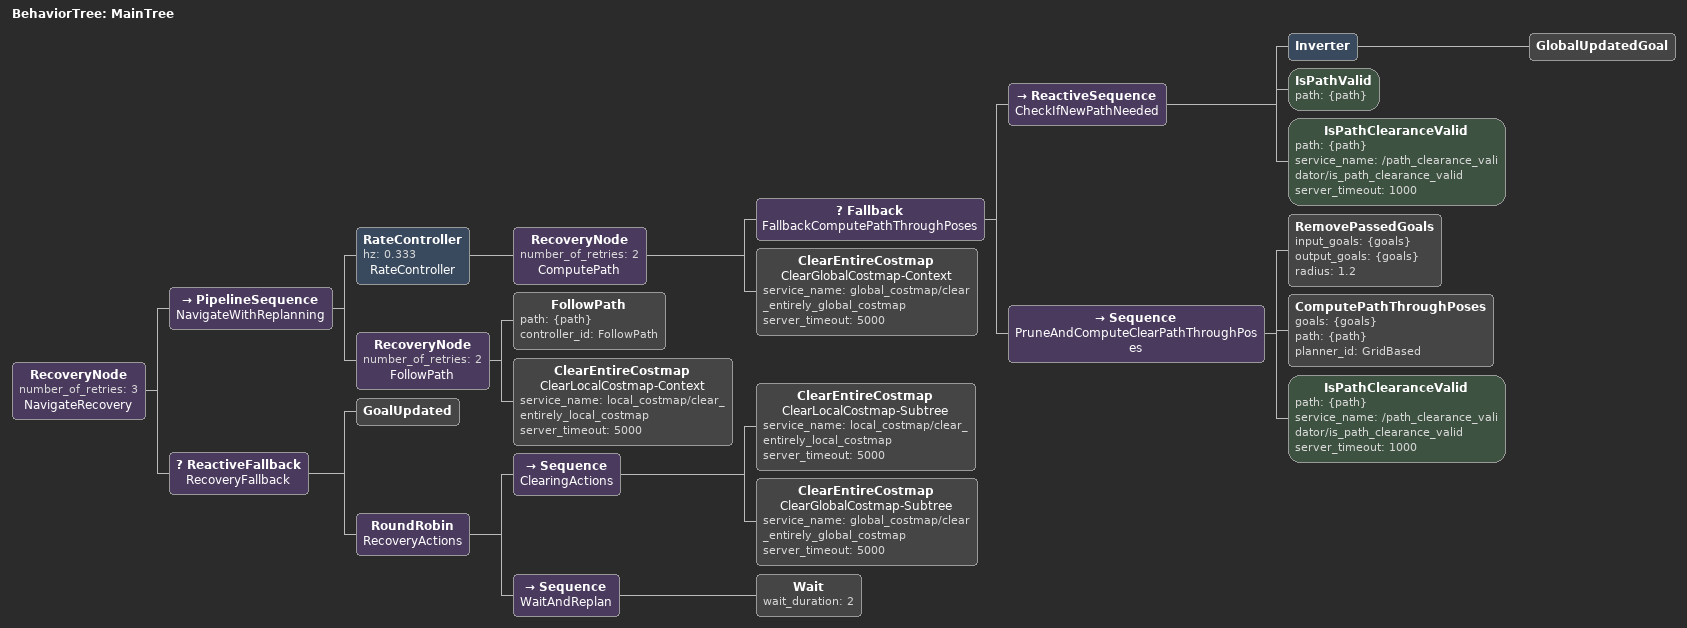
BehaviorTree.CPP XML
<root main_tree_to_execute="MainTree">
  <BehaviorTree ID="MainTree">
    <RecoveryNode number_of_retries="3" name="NavigateRecovery">
      <PipelineSequence name="NavigateWithReplanning">
        <RateController hz="0.333" name="RateController">
          <RecoveryNode number_of_retries="2" name="ComputePath">
            <Fallback name="FallbackComputePathThroughPoses">
              <ReactiveSequence name="CheckIfNewPathNeeded">
                <Inverter>
                  <GlobalUpdatedGoal/>
                </Inverter>
                <IsPathValid path="{path}"/>
                <IsPathClearanceValid path="{path}" service_name="/path_clearance_validator/is_path_clearance_valid" server_timeout="1000"/>
              </ReactiveSequence>
              <Sequence name="PruneAndComputeClearPathThroughPoses">
                <RemovePassedGoals input_goals="{goals}" output_goals="{goals}" radius="1.2"/>
                <ComputePathThroughPoses goals="{goals}" path="{path}" planner_id="GridBased"/>
                <IsPathClearanceValid path="{path}" service_name="/path_clearance_validator/is_path_clearance_valid" server_timeout="1000"/>
              </Sequence>
            </Fallback>
            <ClearEntireCostmap
              name="ClearGlobalCostmap-Context"
              service_name="global_costmap/clear_entirely_global_costmap"
              server_timeout="5000"/>
          </RecoveryNode>
        </RateController>
        <RecoveryNode number_of_retries="2" name="FollowPath">
          <FollowPath path="{path}" controller_id="FollowPath"/>
          <ClearEntireCostmap
            name="ClearLocalCostmap-Context"
            service_name="local_costmap/clear_entirely_local_costmap"
            server_timeout="5000"/>
        </RecoveryNode>
      </PipelineSequence>
      <ReactiveFallback name="RecoveryFallback">
        <GoalUpdated/>
        <RoundRobin name="RecoveryActions">
          <Sequence name="ClearingActions">
            <ClearEntireCostmap
              name="ClearLocalCostmap-Subtree"
              service_name="local_costmap/clear_entirely_local_costmap"
              server_timeout="5000"/>
            <ClearEntireCostmap
              name="ClearGlobalCostmap-Subtree"
              service_name="global_costmap/clear_entirely_global_costmap"
              server_timeout="5000"/>
          </Sequence>
          <Sequence name="WaitAndReplan">
            <Wait wait_duration="2"/>
          </Sequence>
        </RoundRobin>
      </ReactiveFallback>
    </RecoveryNode>
  </BehaviorTree>
</root>
